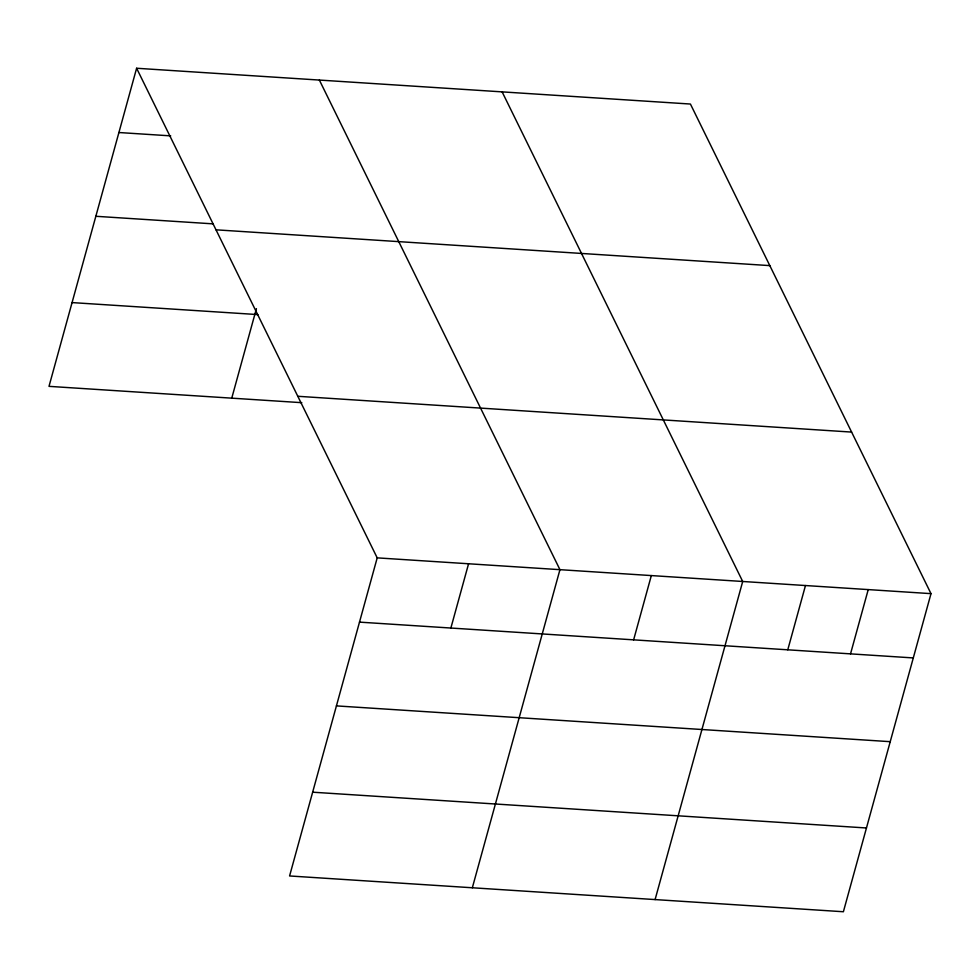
<?xml version="1.0" encoding="UTF-8"?>
<svg xmlns="http://www.w3.org/2000/svg" width="980" height="980" viewBox="0 0 980 980"><rect width="100%" height="100%" fill="white"/><g stroke="black" fill="none" stroke-linecap="round" stroke-linejoin="round"><path stroke-width="1.47" d="M136.612 68.257L377.202 557.865L289.578 875.961L843.388 911.743L931 593.647L690.422 104.039L136.612 68.257L49 386.353L301.816 402.682M231.758 398.162L256.417 308.639M450.874 628.033L468.575 563.77M472.336 887.77L559.948 569.674L319.37 80.066M633.631 639.842L651.333 575.579M655.093 899.579L742.705 581.483L502.127 91.875M787.773 649.801L805.474 585.538M850.53 653.868L868.231 589.593M118.911 132.521L170.692 135.865M95.844 216.286L213.113 223.857M216.004 229.822L769.814 265.617M72.067 302.587L257.875 314.592M297.81 396.288L851.608 432.082M377.202 557.865L931 593.647M359.501 622.129L913.299 657.923M336.422 705.894L890.232 741.676M312.657 792.195L866.455 827.978"/></g></svg>
